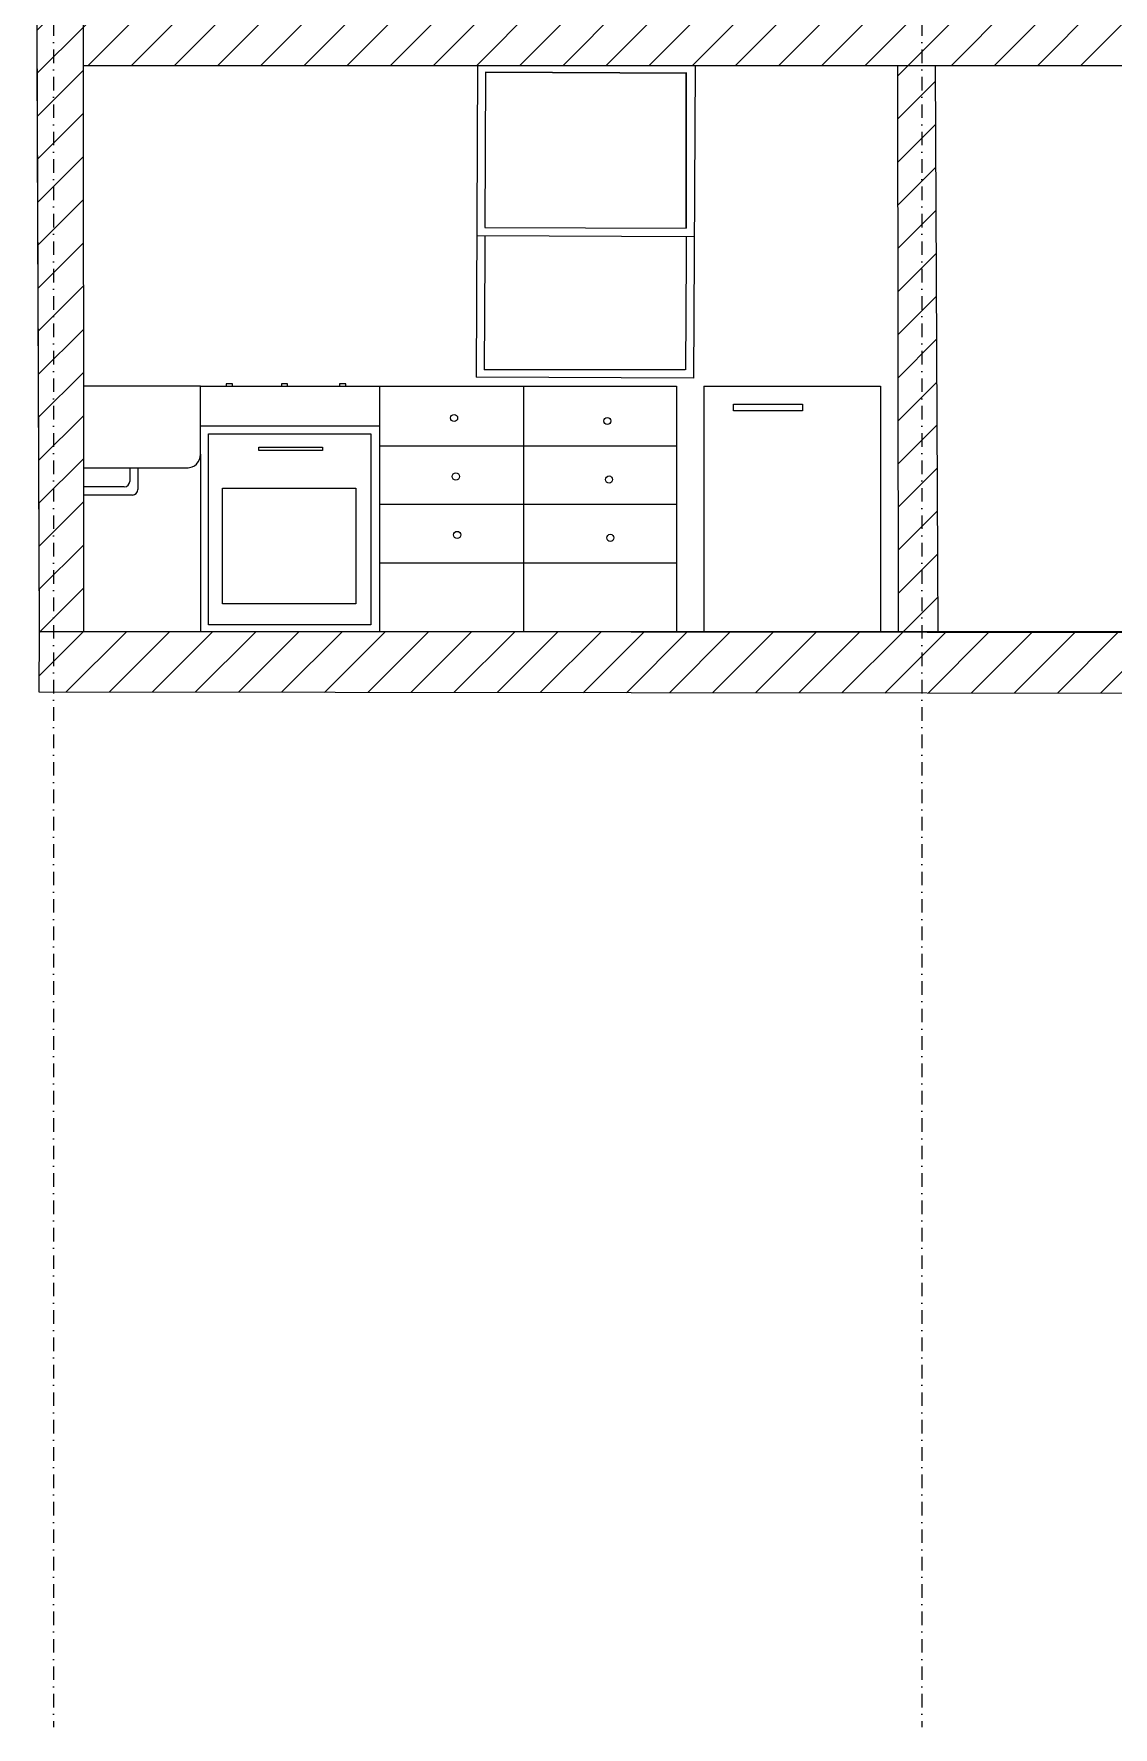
# Model space of a CAD drawing. Header units: centimetres. Extents: x -3748 to 36104, y 2014 to 15840.
# Drawn here: x 230 to 628, y 4841 to 5465 of the extents above; entities that cross this region are included whole.
import ezdxf

# ---------------------------------------------------------------- set-up
doc = ezdxf.new("R2010")
doc.units = ezdxf.units.CM
doc.header["$MEASUREMENT"] = 0
doc.linetypes.add('DASHDOT', pattern=[1, 0.5, -0.25, 0, -0.25])
for name, color, linetype, lineweight in [('Arredi', 3, 'Continuous', 15), ('Dettagli', 3, 'Continuous', 18), ('linee', 252, 'DASHDOT', 13), ('Muri esterni', 1, 'Continuous', 30), ('S.Finestre', 6, 'Continuous', 30)]:
    doc.layers.add(name, color=color, linetype=linetype, lineweight=lineweight)

msp = doc.modelspace()

# ---------------------------------------------------------------- hatches: boundary and pattern name
at = {"layer": 'Dettagli'}
h = msp.add_hatch(dxfattribs=at)
h.set_pattern_fill('ANSI31', color=256, scale=90)
h.paths.add_polyline_path([(562.72, 5452.92), (548.92, 5452.92), (549.18, 5244.32), (563.72, 5244.32)])
h.paths.add_polyline_path([(561.03, 5756.04), (548.54, 5756.04), (548.89, 5475.39), (562.61, 5475.39)])
h.paths.add_polyline_path([(886.81, 5788.92), (230.42, 5787.38), (230.54, 5756.04), (886.81, 5756.04)])
h.paths.add_polyline_path([(886.81, 5756.04), (872.12, 5756.04), (870.83, 5244.32), (886.81, 5244.32)])
h = msp.add_hatch(dxfattribs=at)
h.set_pattern_fill('ANSI31', color=256, scale=90)
h.paths.add_polyline_path([(248.48, 5756.04), (230.54, 5756.04), (232.47, 5244.55), (248.72, 5244.53)])
h = msp.add_hatch(dxfattribs=at)
h.set_pattern_fill('ANSI31', color=256, scale=90)
h.paths.add_polyline_path([(871.41, 5475.39), (248.61, 5475.39), (248.62, 5452.92), (871.36, 5452.92)])
h = msp.add_hatch(dxfattribs=at)
h.set_pattern_fill('ANSI31', color=256, scale=90)
h.paths.add_polyline_path([(887.08, 5243.81), (432.96, 5244.32), (232.47, 5244.32), (232.36, 5222.08), (887.08, 5221.34)])

# ---------------------------------------------------------------- linework, layer by layer
at = {"layer": 'Arredi', "lineweight": 0}
for p, q in [((291.84, 5334.81), (467.3, 5334.81)), ((357.86, 5334.81), (357.86, 5244.45)), ((411.09, 5244.36), (411.09, 5334.81)), ((467.3, 5334.81), (467.3, 5244.32)), ((477.38, 5334.81), (542.52, 5334.81)), ((477.38, 5334.81), (477.38, 5244.36)), ((542.52, 5334.81), (542.52, 5244.36)), ((291.84, 5320.2), (357.86, 5320.2)), ((357.86, 5312.81), (467.3, 5312.81)), ((291.84, 5309.72), (291.84, 5244.36)), ((357.86, 5291.27), (467.3, 5291.27)), ((357.86, 5291.27), (467.3, 5291.27)), ((357.86, 5269.72), (467.3, 5269.72))]:
    msp.add_line(p, q, dxfattribs=at)
for points in [[(301.35, 5334.81), (303.63, 5334.81), (303.63, 5335.71), (301.35, 5335.71)], [(321.7, 5334.81), (323.98, 5334.81), (323.98, 5335.71), (321.7, 5335.71)], [(343.11, 5334.81), (345.4, 5334.81), (345.4, 5335.71), (343.11, 5335.71)], [(488.41, 5328.16), (513.8, 5328.16), (513.8, 5325.72), (488.41, 5325.72)], [(294.77, 5317.24), (354.71, 5317.24), (354.71, 5246.82), (294.77, 5246.82)], [(313.31, 5312.3), (336.79, 5312.3), (336.79, 5311.06), (313.31, 5311.06)], [(300.03, 5297.17), (349.15, 5297.17), (349.15, 5254.54), (300.03, 5254.54)]]:
    msp.add_lwpolyline(points, close=True, dxfattribs=at)
for points in [[(291.84, 5309.32), (291.84, 5334.81), (248.72, 5334.81), (248.72, 5304.73)], [(248.72, 5304.73), (287.28, 5304.73)], [(265.77, 5304.73), (265.77, 5299.73)], [(268.78, 5304.73), (268.78, 5296.72)], [(263.76, 5297.71), (248.72, 5297.71)], [(266.77, 5294.7), (248.72, 5294.7)]]:
    msp.add_lwpolyline(points, dxfattribs=at)
for centre in [(385.35, 5323.1), (441.84, 5321.99), (386, 5301.52), (442.49, 5300.41), (386.49, 5280), (442.98, 5278.9)]:
    msp.add_circle(centre, 1.31, dxfattribs=at)
for centre, radius, start, end in [((287.05, 5309.52), 4.79, 267.29255, 2.38244), ((263.73, 5299.75), 2.04, 270.98584, 359.37839), ((266.74, 5296.74), 2.04, 270.98584, 359.37839)]:
    msp.add_arc(centre, radius, start, end, dxfattribs=at)
at = {"layer": 'linee', "ltscale": 10}
for p, q in [((237.66, 6095.18), (237.66, 4840.6)), ((557.78, 6095.18), (557.78, 4840.6))]:
    msp.add_line(p, q, dxfattribs=at)
at = {"layer": 'Muri esterni', "lineweight": 0}
for points in [[(230.42, 5787.38), (886.81, 5788.92), (886.81, 5244.32), (232.47, 5244.32)], [(230.42, 5756.04), (248.48, 5756.04), (248.72, 5244.32), (232.47, 5244.32)], [(232.47, 5244.55), (887.08, 5243.81), (887.08, 5221.34), (232.36, 5222.08)]]:
    msp.add_lwpolyline(points, close=True, dxfattribs=at)
for points in [[(871.36, 5452.92), (248.62, 5452.92)], [(562.72, 5452.92), (563.72, 5244.32), (549.18, 5244.32), (548.92, 5452.92)]]:
    msp.add_lwpolyline(points, dxfattribs=at)
at = {"layer": 'S.Finestre', "lineweight": 0}
for p, q in [((393.96, 5452.9), (393.48, 5338.12)), ((396.96, 5450.51), (396.72, 5393.33)), ((474.18, 5452.9), (473.6, 5337.79)), ((396.71, 5390.32), (396.68, 5383.33)), ((470.91, 5390.01), (470.88, 5383.02)), ((396.67, 5383.33), (396.5, 5340.85)), ((470.88, 5383.02), (470.7, 5340.83)), ((473.7, 5337.79), (393.48, 5338.12)), ((470.6, 5340.84), (396.5, 5340.85))]:
    msp.add_line(p, q, dxfattribs=at)
at = {"layer": 'S.Finestre'}
for p, q in [((396.96, 5450.51), (471.16, 5450.2)), ((470.88, 5393.02), (470.88, 5450.2))]:
    msp.add_line(p, q, dxfattribs=at)
at = {"layer": 'S.Finestre', "lineweight": 0}
for points in [[(396.68, 5393.33), (470.88, 5393.02)], [(393.66, 5390.33), (473.88, 5390)]]:
    msp.add_lwpolyline(points, dxfattribs=at)

doc.saveas('drawing.dxf')
